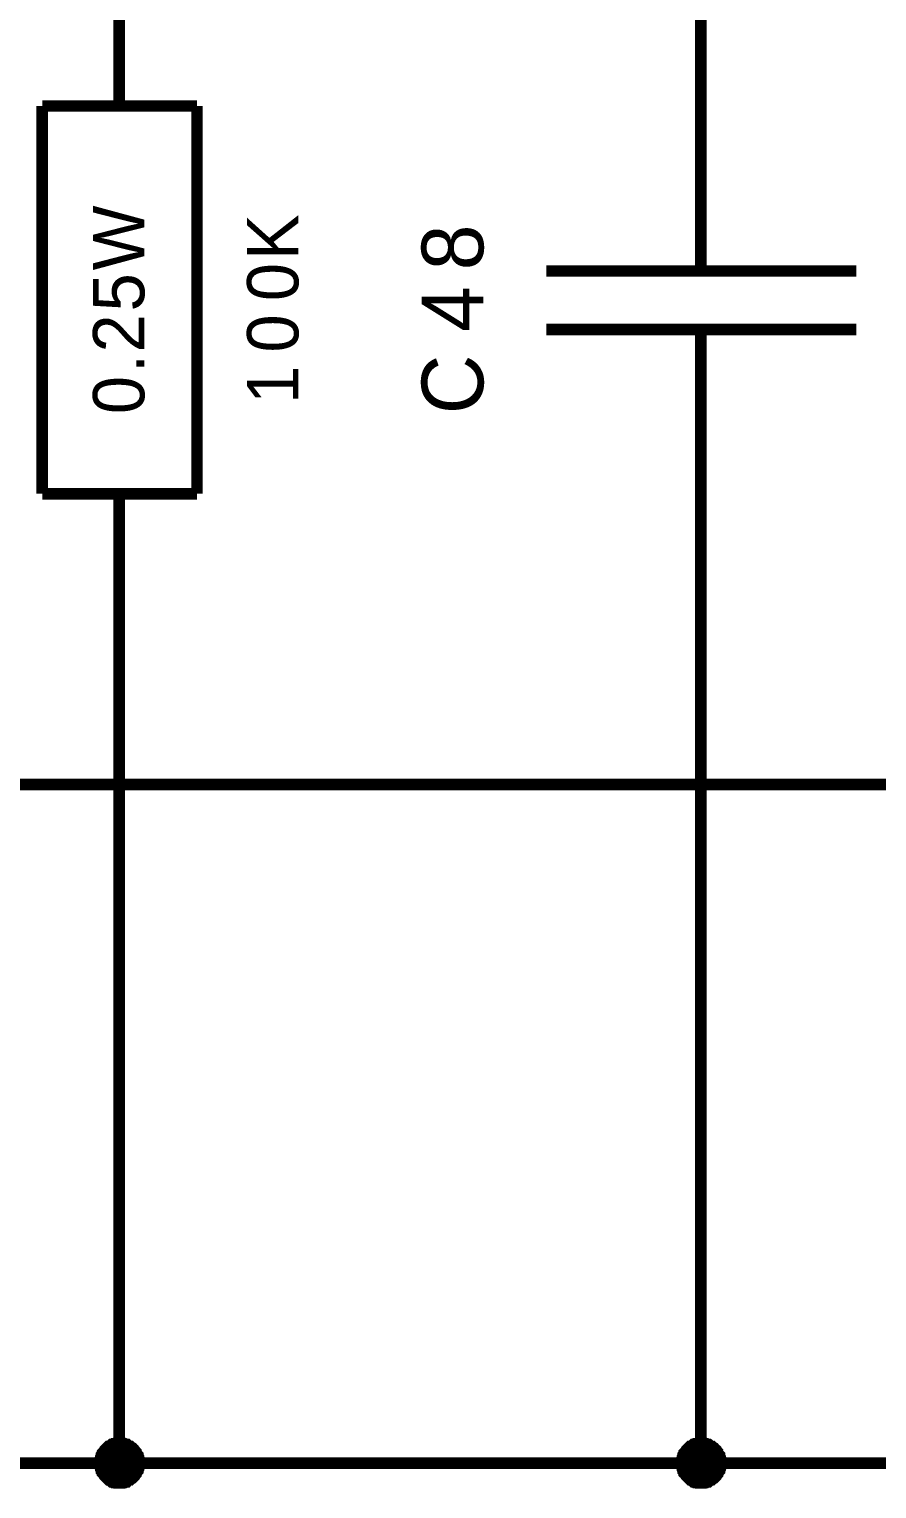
# Model space of a CAD drawing. Header units: millimetres. Extents: x 0 to 420, y 0 to 297.
# Drawn here: x 107.73 to 129.58, y 61.83 to 99.48 of the extents above; entities that cross this region are included whole.
import ezdxf

# ---------------------------------------------------------------- set-up
doc = ezdxf.new("R2010")
doc.units = ezdxf.units.MM
doc.layers.add('Sheet', color=255, linetype='Continuous')

msp = doc.modelspace()

# ---------------------------------------------------------------- linework, layer by layer
at = {"layer": 'Sheet'}
for points, const_width in [([(110.048, 105), (125.043, 105), (125.043, 96.24)], 0.3), ([(110.048, 97.499), (110.048, 99.999)], 0.3), ([(108.062, 97.499), (112.051, 97.499)], 0.3), ([(108.062, 87.497), (108.062, 97.499)], 0.3), ([(112.051, 87.497), (112.051, 97.499)], 0.3), ([(125.043, 93.243), (125.043, 96.24)], 0.3), ([(121.055, 93.243), (129.049, 93.243)], 0.3), ([(121.055, 91.736), (129.049, 91.736)], 0.3), ([(125.043, 91.736), (125.043, 88.739)], 0.3), ([(125.043, 88.739), (125.043, 62.493), (110.048, 62.493)], 0.3), ([(108.062, 87.497), (112.051, 87.497)], 0.3), ([(110.048, 87.497), (110.048, 84.997)], 0.3), ([(110.048, 84.997), (110.048, 62.493), (97.569, 62.493)], 0.3), ([(97.569, 79.996), (132.541, 79.996)], 0.3), ([(109.552, 62.493), (109.552, 62.526), (109.552, 62.543), (109.552, 62.576), (109.568, 62.593), (109.568, 62.626), (109.568, 62.642), (109.585, 62.675), (109.585, 62.692), (109.601, 62.708), (109.618, 62.742), (109.618, 62.758), (109.634, 62.775), (109.651, 62.791), (109.667, 62.824), (109.684, 62.841), (109.701, 62.857), (109.717, 62.874), (109.734, 62.891), (109.75, 62.907), (109.767, 62.924), (109.783, 62.924), (109.816, 62.94), (109.833, 62.957), (109.849, 62.973), (109.883, 62.973), (109.899, 62.99), (109.916, 62.99), (109.949, 62.99), (109.965, 63.007), (109.998, 63.007), (110.015, 63.007), (110.048, 63.007)], 0.3), ([(109.552, 62.493), (109.552, 62.526), (109.552, 62.543), (109.552, 62.576), (109.568, 62.593), (109.568, 62.626), (109.568, 62.642), (109.585, 62.675), (109.585, 62.692), (109.601, 62.708), (109.618, 62.742), (109.618, 62.758), (109.634, 62.775), (109.651, 62.791), (109.667, 62.824), (109.684, 62.841), (109.701, 62.857), (109.717, 62.874), (109.734, 62.891), (109.75, 62.907), (109.767, 62.924), (109.783, 62.924), (109.816, 62.94), (109.833, 62.957), (109.849, 62.973), (109.883, 62.973), (109.899, 62.99), (109.916, 62.99), (109.949, 62.99), (109.965, 63.007), (109.998, 63.007), (110.015, 63.007), (110.048, 63.007)], 0.3), ([(109.552, 62.493), (109.552, 62.526), (109.552, 62.543), (109.552, 62.576), (109.568, 62.593), (109.568, 62.626), (109.568, 62.642), (109.585, 62.675), (109.585, 62.692), (109.601, 62.708), (109.618, 62.742), (109.618, 62.758), (109.634, 62.775), (109.651, 62.791), (109.667, 62.824), (109.684, 62.841), (109.701, 62.857), (109.717, 62.874), (109.734, 62.891), (109.75, 62.907), (109.767, 62.924), (109.783, 62.924), (109.816, 62.94), (109.833, 62.957), (109.849, 62.973), (109.883, 62.973), (109.899, 62.99), (109.916, 62.99), (109.949, 62.99), (109.965, 63.007), (109.998, 63.007), (110.015, 63.007), (110.048, 63.007)], 0.3), ([(109.552, 62.493), (109.552, 62.526), (109.552, 62.543), (109.552, 62.576), (109.568, 62.593), (109.568, 62.626), (109.568, 62.642), (109.585, 62.675), (109.585, 62.692), (109.601, 62.708), (109.618, 62.742), (109.618, 62.758), (109.634, 62.775), (109.651, 62.791), (109.667, 62.824), (109.684, 62.841), (109.701, 62.857), (109.717, 62.874), (109.734, 62.891), (109.75, 62.907), (109.767, 62.924), (109.783, 62.924), (109.816, 62.94), (109.833, 62.957), (109.849, 62.973), (109.883, 62.973), (109.899, 62.99), (109.916, 62.99), (109.949, 62.99), (109.965, 63.007), (109.998, 63.007), (110.015, 63.007), (110.048, 63.007)], 0.3), ([(109.552, 62.493), (109.552, 62.526), (109.552, 62.543), (109.552, 62.576), (109.568, 62.593), (109.568, 62.626), (109.568, 62.642), (109.585, 62.675), (109.585, 62.692), (109.601, 62.708), (109.618, 62.742), (109.618, 62.758), (109.634, 62.775), (109.651, 62.791), (109.667, 62.824), (109.684, 62.841), (109.701, 62.857), (109.717, 62.874), (109.734, 62.891), (109.75, 62.907), (109.767, 62.924), (109.783, 62.924), (109.816, 62.94), (109.833, 62.957), (109.849, 62.973), (109.883, 62.973), (109.899, 62.99), (109.916, 62.99), (109.949, 62.99), (109.965, 63.007), (109.998, 63.007), (110.015, 63.007), (110.048, 63.007)], 0.0991), ([(109.552, 62.493), (109.552, 62.526), (109.552, 62.543), (109.552, 62.576), (109.568, 62.593), (109.568, 62.626), (109.568, 62.642), (109.585, 62.675), (109.585, 62.692), (109.601, 62.708), (109.618, 62.742), (109.618, 62.758), (109.634, 62.775), (109.651, 62.791), (109.667, 62.824), (109.684, 62.841), (109.701, 62.857), (109.717, 62.874), (109.734, 62.891), (109.75, 62.907), (109.767, 62.924), (109.783, 62.924), (109.816, 62.94), (109.833, 62.957), (109.849, 62.973), (109.883, 62.973), (109.899, 62.99), (109.916, 62.99), (109.949, 62.99), (109.965, 63.007), (109.998, 63.007), (110.015, 63.007), (110.048, 63.007)], 0.0991), ([(109.552, 62.493), (109.552, 62.526), (109.552, 62.543), (109.552, 62.576), (109.568, 62.593), (109.568, 62.626), (109.568, 62.642), (109.585, 62.675), (109.585, 62.692), (109.601, 62.708), (109.618, 62.742), (109.618, 62.758), (109.634, 62.775), (109.651, 62.791), (109.667, 62.824), (109.684, 62.841), (109.701, 62.857), (109.717, 62.874), (109.734, 62.891), (109.75, 62.907), (109.767, 62.924), (109.783, 62.924), (109.816, 62.94), (109.833, 62.957), (109.849, 62.973), (109.883, 62.973), (109.899, 62.99), (109.916, 62.99), (109.949, 62.99), (109.965, 63.007), (109.998, 63.007), (110.015, 63.007), (110.048, 63.007)], 0.0991), ([(109.552, 62.493), (109.552, 62.526), (109.552, 62.543), (109.552, 62.576), (109.568, 62.593), (109.568, 62.626), (109.568, 62.642), (109.585, 62.675), (109.585, 62.692), (109.601, 62.708), (109.618, 62.742), (109.618, 62.758), (109.634, 62.775), (109.651, 62.791), (109.667, 62.824), (109.684, 62.841), (109.701, 62.857), (109.717, 62.874), (109.734, 62.891), (109.75, 62.907), (109.767, 62.924), (109.783, 62.924), (109.816, 62.94), (109.833, 62.957), (109.849, 62.973), (109.883, 62.973), (109.899, 62.99), (109.916, 62.99), (109.949, 62.99), (109.965, 63.007), (109.998, 63.007), (110.015, 63.007), (110.048, 63.007)], 0.0991), ([(110.048, 63.007), (110.048, 63.007)], 0.3), ([(110.048, 63.007), (110.081, 63.007), (110.098, 63.007), (110.131, 63.007), (110.147, 62.99), (110.18, 62.99), (110.197, 62.99), (110.23, 62.973), (110.247, 62.973), (110.263, 62.957), (110.296, 62.94), (110.313, 62.924), (110.329, 62.924), (110.346, 62.907), (110.379, 62.891), (110.396, 62.874), (110.412, 62.857), (110.429, 62.841), (110.445, 62.824), (110.462, 62.791), (110.478, 62.775), (110.478, 62.758), (110.495, 62.742), (110.512, 62.708), (110.528, 62.692), (110.528, 62.675), (110.545, 62.642), (110.545, 62.626), (110.545, 62.593), (110.561, 62.576), (110.561, 62.543), (110.561, 62.526), (110.561, 62.493)], 0.3), ([(110.048, 63.007), (110.048, 63.007)], 0.3), ([(110.048, 63.007), (110.081, 63.007), (110.098, 63.007), (110.131, 63.007), (110.147, 62.99), (110.18, 62.99), (110.197, 62.99), (110.23, 62.973), (110.247, 62.973), (110.263, 62.957), (110.296, 62.94), (110.313, 62.924), (110.329, 62.924), (110.346, 62.907), (110.379, 62.891), (110.396, 62.874), (110.412, 62.857), (110.429, 62.841), (110.445, 62.824), (110.462, 62.791), (110.478, 62.775), (110.478, 62.758), (110.495, 62.742), (110.512, 62.708), (110.528, 62.692), (110.528, 62.675), (110.545, 62.642), (110.545, 62.626), (110.545, 62.593), (110.561, 62.576), (110.561, 62.543), (110.561, 62.526), (110.561, 62.493)], 0.3), ([(110.048, 63.007), (110.048, 63.007)], 0.3), ([(110.048, 63.007), (110.081, 63.007), (110.098, 63.007), (110.131, 63.007), (110.147, 62.99), (110.18, 62.99), (110.197, 62.99), (110.23, 62.973), (110.247, 62.973), (110.263, 62.957), (110.296, 62.94), (110.313, 62.924), (110.329, 62.924), (110.346, 62.907), (110.379, 62.891), (110.396, 62.874), (110.412, 62.857), (110.429, 62.841), (110.445, 62.824), (110.462, 62.791), (110.478, 62.775), (110.478, 62.758), (110.495, 62.742), (110.512, 62.708), (110.528, 62.692), (110.528, 62.675), (110.545, 62.642), (110.545, 62.626), (110.545, 62.593), (110.561, 62.576), (110.561, 62.543), (110.561, 62.526), (110.561, 62.493)], 0.3), ([(110.048, 63.007), (110.048, 63.007)], 0.3), ([(110.048, 63.007), (110.081, 63.007), (110.098, 63.007), (110.131, 63.007), (110.147, 62.99), (110.18, 62.99), (110.197, 62.99), (110.23, 62.973), (110.247, 62.973), (110.263, 62.957), (110.296, 62.94), (110.313, 62.924), (110.329, 62.924), (110.346, 62.907), (110.379, 62.891), (110.396, 62.874), (110.412, 62.857), (110.429, 62.841), (110.445, 62.824), (110.462, 62.791), (110.478, 62.775), (110.478, 62.758), (110.495, 62.742), (110.512, 62.708), (110.528, 62.692), (110.528, 62.675), (110.545, 62.642), (110.545, 62.626), (110.545, 62.593), (110.561, 62.576), (110.561, 62.543), (110.561, 62.526), (110.561, 62.493)], 0.3), ([(110.048, 63.007), (110.048, 63.007)], 0.0991), ([(110.048, 63.007), (110.081, 63.007), (110.098, 63.007), (110.131, 63.007), (110.147, 62.99), (110.18, 62.99), (110.197, 62.99), (110.23, 62.973), (110.247, 62.973), (110.263, 62.957), (110.296, 62.94), (110.313, 62.924), (110.329, 62.924), (110.346, 62.907), (110.379, 62.891), (110.396, 62.874), (110.412, 62.857), (110.429, 62.841), (110.445, 62.824), (110.462, 62.791), (110.478, 62.775), (110.478, 62.758), (110.495, 62.742), (110.512, 62.708), (110.528, 62.692), (110.528, 62.675), (110.545, 62.642), (110.545, 62.626), (110.545, 62.593), (110.561, 62.576), (110.561, 62.543), (110.561, 62.526), (110.561, 62.493)], 0.0991), ([(110.048, 63.007), (110.048, 63.007)], 0.0991), ([(110.048, 63.007), (110.081, 63.007), (110.098, 63.007), (110.131, 63.007), (110.147, 62.99), (110.18, 62.99), (110.197, 62.99), (110.23, 62.973), (110.247, 62.973), (110.263, 62.957), (110.296, 62.94), (110.313, 62.924), (110.329, 62.924), (110.346, 62.907), (110.379, 62.891), (110.396, 62.874), (110.412, 62.857), (110.429, 62.841), (110.445, 62.824), (110.462, 62.791), (110.478, 62.775), (110.478, 62.758), (110.495, 62.742), (110.512, 62.708), (110.528, 62.692), (110.528, 62.675), (110.545, 62.642), (110.545, 62.626), (110.545, 62.593), (110.561, 62.576), (110.561, 62.543), (110.561, 62.526), (110.561, 62.493)], 0.0991), ([(110.048, 63.007), (110.048, 63.007)], 0.0991), ([(110.048, 63.007), (110.081, 63.007), (110.098, 63.007), (110.131, 63.007), (110.147, 62.99), (110.18, 62.99), (110.197, 62.99), (110.23, 62.973), (110.247, 62.973), (110.263, 62.957), (110.296, 62.94), (110.313, 62.924), (110.329, 62.924), (110.346, 62.907), (110.379, 62.891), (110.396, 62.874), (110.412, 62.857), (110.429, 62.841), (110.445, 62.824), (110.462, 62.791), (110.478, 62.775), (110.478, 62.758), (110.495, 62.742), (110.512, 62.708), (110.528, 62.692), (110.528, 62.675), (110.545, 62.642), (110.545, 62.626), (110.545, 62.593), (110.561, 62.576), (110.561, 62.543), (110.561, 62.526), (110.561, 62.493)], 0.0991), ([(110.048, 63.007), (110.048, 63.007)], 0.0991), ([(110.048, 63.007), (110.081, 63.007), (110.098, 63.007), (110.131, 63.007), (110.147, 62.99), (110.18, 62.99), (110.197, 62.99), (110.23, 62.973), (110.247, 62.973), (110.263, 62.957), (110.296, 62.94), (110.313, 62.924), (110.329, 62.924), (110.346, 62.907), (110.379, 62.891), (110.396, 62.874), (110.412, 62.857), (110.429, 62.841), (110.445, 62.824), (110.462, 62.791), (110.478, 62.775), (110.478, 62.758), (110.495, 62.742), (110.512, 62.708), (110.528, 62.692), (110.528, 62.675), (110.545, 62.642), (110.545, 62.626), (110.545, 62.593), (110.561, 62.576), (110.561, 62.543), (110.561, 62.526), (110.561, 62.493)], 0.0991), ([(124.547, 62.493), (124.547, 62.526), (124.547, 62.543), (124.547, 62.576), (124.563, 62.593), (124.563, 62.626), (124.563, 62.642), (124.58, 62.675), (124.58, 62.692), (124.596, 62.708), (124.613, 62.742), (124.613, 62.758), (124.63, 62.775), (124.646, 62.791), (124.663, 62.824), (124.679, 62.841), (124.696, 62.857), (124.712, 62.874), (124.729, 62.891), (124.745, 62.907), (124.762, 62.924), (124.779, 62.924), (124.812, 62.94), (124.828, 62.957), (124.845, 62.973), (124.878, 62.973), (124.894, 62.99), (124.911, 62.99), (124.944, 62.99), (124.961, 63.007), (124.994, 63.007), (125.01, 63.007), (125.043, 63.007)], 0.3), ([(124.547, 62.493), (124.547, 62.526), (124.547, 62.543), (124.547, 62.576), (124.563, 62.593), (124.563, 62.626), (124.563, 62.642), (124.58, 62.675), (124.58, 62.692), (124.596, 62.708), (124.613, 62.742), (124.613, 62.758), (124.63, 62.775), (124.646, 62.791), (124.663, 62.824), (124.679, 62.841), (124.696, 62.857), (124.712, 62.874), (124.729, 62.891), (124.745, 62.907), (124.762, 62.924), (124.779, 62.924), (124.812, 62.94), (124.828, 62.957), (124.845, 62.973), (124.878, 62.973), (124.894, 62.99), (124.911, 62.99), (124.944, 62.99), (124.961, 63.007), (124.994, 63.007), (125.01, 63.007), (125.043, 63.007)], 0.3), ([(124.547, 62.493), (124.547, 62.526), (124.547, 62.543), (124.547, 62.576), (124.563, 62.593), (124.563, 62.626), (124.563, 62.642), (124.58, 62.675), (124.58, 62.692), (124.596, 62.708), (124.613, 62.742), (124.613, 62.758), (124.63, 62.775), (124.646, 62.791), (124.663, 62.824), (124.679, 62.841), (124.696, 62.857), (124.712, 62.874), (124.729, 62.891), (124.745, 62.907), (124.762, 62.924), (124.779, 62.924), (124.812, 62.94), (124.828, 62.957), (124.845, 62.973), (124.878, 62.973), (124.894, 62.99), (124.911, 62.99), (124.944, 62.99), (124.961, 63.007), (124.994, 63.007), (125.01, 63.007), (125.043, 63.007)], 0.3), ([(124.547, 62.493), (124.547, 62.526), (124.547, 62.543), (124.547, 62.576), (124.563, 62.593), (124.563, 62.626), (124.563, 62.642), (124.58, 62.675), (124.58, 62.692), (124.596, 62.708), (124.613, 62.742), (124.613, 62.758), (124.63, 62.775), (124.646, 62.791), (124.663, 62.824), (124.679, 62.841), (124.696, 62.857), (124.712, 62.874), (124.729, 62.891), (124.745, 62.907), (124.762, 62.924), (124.779, 62.924), (124.812, 62.94), (124.828, 62.957), (124.845, 62.973), (124.878, 62.973), (124.894, 62.99), (124.911, 62.99), (124.944, 62.99), (124.961, 63.007), (124.994, 63.007), (125.01, 63.007), (125.043, 63.007)], 0.3), ([(124.547, 62.493), (124.547, 62.526), (124.547, 62.543), (124.547, 62.576), (124.563, 62.593), (124.563, 62.626), (124.563, 62.642), (124.58, 62.675), (124.58, 62.692), (124.596, 62.708), (124.613, 62.742), (124.613, 62.758), (124.63, 62.775), (124.646, 62.791), (124.663, 62.824), (124.679, 62.841), (124.696, 62.857), (124.712, 62.874), (124.729, 62.891), (124.745, 62.907), (124.762, 62.924), (124.779, 62.924), (124.812, 62.94), (124.828, 62.957), (124.845, 62.973), (124.878, 62.973), (124.894, 62.99), (124.911, 62.99), (124.944, 62.99), (124.961, 63.007), (124.994, 63.007), (125.01, 63.007), (125.043, 63.007)], 0.0991), ([(124.547, 62.493), (124.547, 62.526), (124.547, 62.543), (124.547, 62.576), (124.563, 62.593), (124.563, 62.626), (124.563, 62.642), (124.58, 62.675), (124.58, 62.692), (124.596, 62.708), (124.613, 62.742), (124.613, 62.758), (124.63, 62.775), (124.646, 62.791), (124.663, 62.824), (124.679, 62.841), (124.696, 62.857), (124.712, 62.874), (124.729, 62.891), (124.745, 62.907), (124.762, 62.924), (124.779, 62.924), (124.812, 62.94), (124.828, 62.957), (124.845, 62.973), (124.878, 62.973), (124.894, 62.99), (124.911, 62.99), (124.944, 62.99), (124.961, 63.007), (124.994, 63.007), (125.01, 63.007), (125.043, 63.007)], 0.0991), ([(124.547, 62.493), (124.547, 62.526), (124.547, 62.543), (124.547, 62.576), (124.563, 62.593), (124.563, 62.626), (124.563, 62.642), (124.58, 62.675), (124.58, 62.692), (124.596, 62.708), (124.613, 62.742), (124.613, 62.758), (124.63, 62.775), (124.646, 62.791), (124.663, 62.824), (124.679, 62.841), (124.696, 62.857), (124.712, 62.874), (124.729, 62.891), (124.745, 62.907), (124.762, 62.924), (124.779, 62.924), (124.812, 62.94), (124.828, 62.957), (124.845, 62.973), (124.878, 62.973), (124.894, 62.99), (124.911, 62.99), (124.944, 62.99), (124.961, 63.007), (124.994, 63.007), (125.01, 63.007), (125.043, 63.007)], 0.0991), ([(124.547, 62.493), (124.547, 62.526), (124.547, 62.543), (124.547, 62.576), (124.563, 62.593), (124.563, 62.626), (124.563, 62.642), (124.58, 62.675), (124.58, 62.692), (124.596, 62.708), (124.613, 62.742), (124.613, 62.758), (124.63, 62.775), (124.646, 62.791), (124.663, 62.824), (124.679, 62.841), (124.696, 62.857), (124.712, 62.874), (124.729, 62.891), (124.745, 62.907), (124.762, 62.924), (124.779, 62.924), (124.812, 62.94), (124.828, 62.957), (124.845, 62.973), (124.878, 62.973), (124.894, 62.99), (124.911, 62.99), (124.944, 62.99), (124.961, 63.007), (124.994, 63.007), (125.01, 63.007), (125.043, 63.007)], 0.0991), ([(125.043, 63.007), (125.043, 63.007)], 0.3), ([(125.043, 63.007), (125.076, 63.007), (125.093, 63.007), (125.126, 63.007), (125.143, 62.99), (125.176, 62.99), (125.192, 62.99), (125.225, 62.973), (125.242, 62.973), (125.259, 62.957), (125.292, 62.94), (125.308, 62.924), (125.325, 62.924), (125.341, 62.907), (125.374, 62.891), (125.391, 62.874), (125.407, 62.857), (125.424, 62.841), (125.441, 62.824), (125.457, 62.791), (125.474, 62.775), (125.474, 62.758), (125.49, 62.742), (125.507, 62.708), (125.523, 62.692), (125.523, 62.675), (125.54, 62.642), (125.54, 62.626), (125.54, 62.593), (125.556, 62.576), (125.556, 62.543), (125.556, 62.526), (125.556, 62.493)], 0.3), ([(125.043, 63.007), (125.043, 63.007)], 0.3), ([(125.043, 63.007), (125.076, 63.007), (125.093, 63.007), (125.126, 63.007), (125.143, 62.99), (125.176, 62.99), (125.192, 62.99), (125.225, 62.973), (125.242, 62.973), (125.259, 62.957), (125.292, 62.94), (125.308, 62.924), (125.325, 62.924), (125.341, 62.907), (125.374, 62.891), (125.391, 62.874), (125.407, 62.857), (125.424, 62.841), (125.441, 62.824), (125.457, 62.791), (125.474, 62.775), (125.474, 62.758), (125.49, 62.742), (125.507, 62.708), (125.523, 62.692), (125.523, 62.675), (125.54, 62.642), (125.54, 62.626), (125.54, 62.593), (125.556, 62.576), (125.556, 62.543), (125.556, 62.526), (125.556, 62.493)], 0.3), ([(125.043, 63.007), (125.043, 63.007)], 0.3), ([(125.043, 63.007), (125.076, 63.007), (125.093, 63.007), (125.126, 63.007), (125.143, 62.99), (125.176, 62.99), (125.192, 62.99), (125.225, 62.973), (125.242, 62.973), (125.259, 62.957), (125.292, 62.94), (125.308, 62.924), (125.325, 62.924), (125.341, 62.907), (125.374, 62.891), (125.391, 62.874), (125.407, 62.857), (125.424, 62.841), (125.441, 62.824), (125.457, 62.791), (125.474, 62.775), (125.474, 62.758), (125.49, 62.742), (125.507, 62.708), (125.523, 62.692), (125.523, 62.675), (125.54, 62.642), (125.54, 62.626), (125.54, 62.593), (125.556, 62.576), (125.556, 62.543), (125.556, 62.526), (125.556, 62.493)], 0.3), ([(125.043, 63.007), (125.043, 63.007)], 0.3), ([(125.043, 63.007), (125.076, 63.007), (125.093, 63.007), (125.126, 63.007), (125.143, 62.99), (125.176, 62.99), (125.192, 62.99), (125.225, 62.973), (125.242, 62.973), (125.259, 62.957), (125.292, 62.94), (125.308, 62.924), (125.325, 62.924), (125.341, 62.907), (125.374, 62.891), (125.391, 62.874), (125.407, 62.857), (125.424, 62.841), (125.441, 62.824), (125.457, 62.791), (125.474, 62.775), (125.474, 62.758), (125.49, 62.742), (125.507, 62.708), (125.523, 62.692), (125.523, 62.675), (125.54, 62.642), (125.54, 62.626), (125.54, 62.593), (125.556, 62.576), (125.556, 62.543), (125.556, 62.526), (125.556, 62.493)], 0.3), ([(125.043, 63.007), (125.043, 63.007)], 0.0991), ([(125.043, 63.007), (125.076, 63.007), (125.093, 63.007), (125.126, 63.007), (125.143, 62.99), (125.176, 62.99), (125.192, 62.99), (125.225, 62.973), (125.242, 62.973), (125.259, 62.957), (125.292, 62.94), (125.308, 62.924), (125.325, 62.924), (125.341, 62.907), (125.374, 62.891), (125.391, 62.874), (125.407, 62.857), (125.424, 62.841), (125.441, 62.824), (125.457, 62.791), (125.474, 62.775), (125.474, 62.758), (125.49, 62.742), (125.507, 62.708), (125.523, 62.692), (125.523, 62.675), (125.54, 62.642), (125.54, 62.626), (125.54, 62.593), (125.556, 62.576), (125.556, 62.543), (125.556, 62.526), (125.556, 62.493)], 0.0991), ([(125.043, 63.007), (125.043, 63.007)], 0.0991), ([(125.043, 63.007), (125.076, 63.007), (125.093, 63.007), (125.126, 63.007), (125.143, 62.99), (125.176, 62.99), (125.192, 62.99), (125.225, 62.973), (125.242, 62.973), (125.259, 62.957), (125.292, 62.94), (125.308, 62.924), (125.325, 62.924), (125.341, 62.907), (125.374, 62.891), (125.391, 62.874), (125.407, 62.857), (125.424, 62.841), (125.441, 62.824), (125.457, 62.791), (125.474, 62.775), (125.474, 62.758), (125.49, 62.742), (125.507, 62.708), (125.523, 62.692), (125.523, 62.675), (125.54, 62.642), (125.54, 62.626), (125.54, 62.593), (125.556, 62.576), (125.556, 62.543), (125.556, 62.526), (125.556, 62.493)], 0.0991), ([(125.043, 63.007), (125.043, 63.007)], 0.0991), ([(125.043, 63.007), (125.076, 63.007), (125.093, 63.007), (125.126, 63.007), (125.143, 62.99), (125.176, 62.99), (125.192, 62.99), (125.225, 62.973), (125.242, 62.973), (125.259, 62.957), (125.292, 62.94), (125.308, 62.924), (125.325, 62.924), (125.341, 62.907), (125.374, 62.891), (125.391, 62.874), (125.407, 62.857), (125.424, 62.841), (125.441, 62.824), (125.457, 62.791), (125.474, 62.775), (125.474, 62.758), (125.49, 62.742), (125.507, 62.708), (125.523, 62.692), (125.523, 62.675), (125.54, 62.642), (125.54, 62.626), (125.54, 62.593), (125.556, 62.576), (125.556, 62.543), (125.556, 62.526), (125.556, 62.493)], 0.0991), ([(125.043, 63.007), (125.043, 63.007)], 0.0991), ([(125.043, 63.007), (125.076, 63.007), (125.093, 63.007), (125.126, 63.007), (125.143, 62.99), (125.176, 62.99), (125.192, 62.99), (125.225, 62.973), (125.242, 62.973), (125.259, 62.957), (125.292, 62.94), (125.308, 62.924), (125.325, 62.924), (125.341, 62.907), (125.374, 62.891), (125.391, 62.874), (125.407, 62.857), (125.424, 62.841), (125.441, 62.824), (125.457, 62.791), (125.474, 62.775), (125.474, 62.758), (125.49, 62.742), (125.507, 62.708), (125.523, 62.692), (125.523, 62.675), (125.54, 62.642), (125.54, 62.626), (125.54, 62.593), (125.556, 62.576), (125.556, 62.543), (125.556, 62.526), (125.556, 62.493)], 0.0991), ([(110.048, 61.98), (110.015, 61.98), (109.998, 61.98), (109.965, 61.98), (109.949, 61.996), (109.916, 61.996), (109.899, 61.996), (109.883, 62.013), (109.849, 62.013), (109.833, 62.03), (109.816, 62.046), (109.783, 62.063), (109.767, 62.063), (109.75, 62.079), (109.734, 62.096), (109.717, 62.112), (109.701, 62.129), (109.684, 62.145), (109.667, 62.162), (109.651, 62.195), (109.634, 62.212), (109.618, 62.228), (109.618, 62.245), (109.601, 62.278), (109.585, 62.294), (109.585, 62.311), (109.568, 62.344), (109.568, 62.361), (109.568, 62.394), (109.552, 62.41), (109.552, 62.444), (109.552, 62.46), (109.552, 62.493)], 0.3), ([(109.552, 62.493), (109.552, 62.493)], 0.3), ([(110.048, 61.98), (110.015, 61.98), (109.998, 61.98), (109.965, 61.98), (109.949, 61.996), (109.916, 61.996), (109.899, 61.996), (109.883, 62.013), (109.849, 62.013), (109.833, 62.03), (109.816, 62.046), (109.783, 62.063), (109.767, 62.063), (109.75, 62.079), (109.734, 62.096), (109.717, 62.112), (109.701, 62.129), (109.684, 62.145), (109.667, 62.162), (109.651, 62.195), (109.634, 62.212), (109.618, 62.228), (109.618, 62.245), (109.601, 62.278), (109.585, 62.294), (109.585, 62.311), (109.568, 62.344), (109.568, 62.361), (109.568, 62.394), (109.552, 62.41), (109.552, 62.444), (109.552, 62.46), (109.552, 62.493)], 0.3), ([(109.552, 62.493), (109.552, 62.493)], 0.3), ([(110.048, 61.98), (110.015, 61.98), (109.998, 61.98), (109.965, 61.98), (109.949, 61.996), (109.916, 61.996), (109.899, 61.996), (109.883, 62.013), (109.849, 62.013), (109.833, 62.03), (109.816, 62.046), (109.783, 62.063), (109.767, 62.063), (109.75, 62.079), (109.734, 62.096), (109.717, 62.112), (109.701, 62.129), (109.684, 62.145), (109.667, 62.162), (109.651, 62.195), (109.634, 62.212), (109.618, 62.228), (109.618, 62.245), (109.601, 62.278), (109.585, 62.294), (109.585, 62.311), (109.568, 62.344), (109.568, 62.361), (109.568, 62.394), (109.552, 62.41), (109.552, 62.444), (109.552, 62.46), (109.552, 62.493)], 0.3), ([(109.552, 62.493), (109.552, 62.493)], 0.3), ([(110.048, 61.98), (110.015, 61.98), (109.998, 61.98), (109.965, 61.98), (109.949, 61.996), (109.916, 61.996), (109.899, 61.996), (109.883, 62.013), (109.849, 62.013), (109.833, 62.03), (109.816, 62.046), (109.783, 62.063), (109.767, 62.063), (109.75, 62.079), (109.734, 62.096), (109.717, 62.112), (109.701, 62.129), (109.684, 62.145), (109.667, 62.162), (109.651, 62.195), (109.634, 62.212), (109.618, 62.228), (109.618, 62.245), (109.601, 62.278), (109.585, 62.294), (109.585, 62.311), (109.568, 62.344), (109.568, 62.361), (109.568, 62.394), (109.552, 62.41), (109.552, 62.444), (109.552, 62.46), (109.552, 62.493)], 0.3), ([(109.552, 62.493), (109.552, 62.493)], 0.3), ([(110.048, 61.98), (110.015, 61.98), (109.998, 61.98), (109.965, 61.98), (109.949, 61.996), (109.916, 61.996), (109.899, 61.996), (109.883, 62.013), (109.849, 62.013), (109.833, 62.03), (109.816, 62.046), (109.783, 62.063), (109.767, 62.063), (109.75, 62.079), (109.734, 62.096), (109.717, 62.112), (109.701, 62.129), (109.684, 62.145), (109.667, 62.162), (109.651, 62.195), (109.634, 62.212), (109.618, 62.228), (109.618, 62.245), (109.601, 62.278), (109.585, 62.294), (109.585, 62.311), (109.568, 62.344), (109.568, 62.361), (109.568, 62.394), (109.552, 62.41), (109.552, 62.444), (109.552, 62.46), (109.552, 62.493)], 0.0991), ([(109.552, 62.493), (109.552, 62.493)], 0.0991), ([(110.048, 61.98), (110.015, 61.98), (109.998, 61.98), (109.965, 61.98), (109.949, 61.996), (109.916, 61.996), (109.899, 61.996), (109.883, 62.013), (109.849, 62.013), (109.833, 62.03), (109.816, 62.046), (109.783, 62.063), (109.767, 62.063), (109.75, 62.079), (109.734, 62.096), (109.717, 62.112), (109.701, 62.129), (109.684, 62.145), (109.667, 62.162), (109.651, 62.195), (109.634, 62.212), (109.618, 62.228), (109.618, 62.245), (109.601, 62.278), (109.585, 62.294), (109.585, 62.311), (109.568, 62.344), (109.568, 62.361), (109.568, 62.394), (109.552, 62.41), (109.552, 62.444), (109.552, 62.46), (109.552, 62.493)], 0.0991), ([(109.552, 62.493), (109.552, 62.493)], 0.0991), ([(110.048, 61.98), (110.015, 61.98), (109.998, 61.98), (109.965, 61.98), (109.949, 61.996), (109.916, 61.996), (109.899, 61.996), (109.883, 62.013), (109.849, 62.013), (109.833, 62.03), (109.816, 62.046), (109.783, 62.063), (109.767, 62.063), (109.75, 62.079), (109.734, 62.096), (109.717, 62.112), (109.701, 62.129), (109.684, 62.145), (109.667, 62.162), (109.651, 62.195), (109.634, 62.212), (109.618, 62.228), (109.618, 62.245), (109.601, 62.278), (109.585, 62.294), (109.585, 62.311), (109.568, 62.344), (109.568, 62.361), (109.568, 62.394), (109.552, 62.41), (109.552, 62.444), (109.552, 62.46), (109.552, 62.493)], 0.0991), ([(109.552, 62.493), (109.552, 62.493)], 0.0991), ([(110.048, 61.98), (110.015, 61.98), (109.998, 61.98), (109.965, 61.98), (109.949, 61.996), (109.916, 61.996), (109.899, 61.996), (109.883, 62.013), (109.849, 62.013), (109.833, 62.03), (109.816, 62.046), (109.783, 62.063), (109.767, 62.063), (109.75, 62.079), (109.734, 62.096), (109.717, 62.112), (109.701, 62.129), (109.684, 62.145), (109.667, 62.162), (109.651, 62.195), (109.634, 62.212), (109.618, 62.228), (109.618, 62.245), (109.601, 62.278), (109.585, 62.294), (109.585, 62.311), (109.568, 62.344), (109.568, 62.361), (109.568, 62.394), (109.552, 62.41), (109.552, 62.444), (109.552, 62.46), (109.552, 62.493)], 0.0991), ([(109.552, 62.493), (109.552, 62.493)], 0.0991), ([(110.561, 62.493), (110.561, 62.46), (110.561, 62.444), (110.561, 62.41), (110.545, 62.394), (110.545, 62.361), (110.545, 62.344), (110.528, 62.311), (110.528, 62.294), (110.512, 62.278), (110.495, 62.245), (110.478, 62.228), (110.478, 62.212), (110.462, 62.195), (110.445, 62.162), (110.429, 62.145), (110.412, 62.129), (110.396, 62.112), (110.379, 62.096), (110.346, 62.079), (110.329, 62.063), (110.313, 62.063), (110.296, 62.046), (110.263, 62.03), (110.247, 62.013), (110.23, 62.013), (110.197, 61.996), (110.18, 61.996), (110.147, 61.996), (110.131, 61.98), (110.098, 61.98), (110.081, 61.98), (110.048, 61.98)], 0.3), ([(110.561, 62.493), (110.561, 62.46), (110.561, 62.444), (110.561, 62.41), (110.545, 62.394), (110.545, 62.361), (110.545, 62.344), (110.528, 62.311), (110.528, 62.294), (110.512, 62.278), (110.495, 62.245), (110.478, 62.228), (110.478, 62.212), (110.462, 62.195), (110.445, 62.162), (110.429, 62.145), (110.412, 62.129), (110.396, 62.112), (110.379, 62.096), (110.346, 62.079), (110.329, 62.063), (110.313, 62.063), (110.296, 62.046), (110.263, 62.03), (110.247, 62.013), (110.23, 62.013), (110.197, 61.996), (110.18, 61.996), (110.147, 61.996), (110.131, 61.98), (110.098, 61.98), (110.081, 61.98), (110.048, 61.98)], 0.3), ([(110.561, 62.493), (110.561, 62.46), (110.561, 62.444), (110.561, 62.41), (110.545, 62.394), (110.545, 62.361), (110.545, 62.344), (110.528, 62.311), (110.528, 62.294), (110.512, 62.278), (110.495, 62.245), (110.478, 62.228), (110.478, 62.212), (110.462, 62.195), (110.445, 62.162), (110.429, 62.145), (110.412, 62.129), (110.396, 62.112), (110.379, 62.096), (110.346, 62.079), (110.329, 62.063), (110.313, 62.063), (110.296, 62.046), (110.263, 62.03), (110.247, 62.013), (110.23, 62.013), (110.197, 61.996), (110.18, 61.996), (110.147, 61.996), (110.131, 61.98), (110.098, 61.98), (110.081, 61.98), (110.048, 61.98)], 0.3), ([(110.561, 62.493), (110.561, 62.46), (110.561, 62.444), (110.561, 62.41), (110.545, 62.394), (110.545, 62.361), (110.545, 62.344), (110.528, 62.311), (110.528, 62.294), (110.512, 62.278), (110.495, 62.245), (110.478, 62.228), (110.478, 62.212), (110.462, 62.195), (110.445, 62.162), (110.429, 62.145), (110.412, 62.129), (110.396, 62.112), (110.379, 62.096), (110.346, 62.079), (110.329, 62.063), (110.313, 62.063), (110.296, 62.046), (110.263, 62.03), (110.247, 62.013), (110.23, 62.013), (110.197, 61.996), (110.18, 61.996), (110.147, 61.996), (110.131, 61.98), (110.098, 61.98), (110.081, 61.98), (110.048, 61.98)], 0.3), ([(110.561, 62.493), (110.561, 62.46), (110.561, 62.444), (110.561, 62.41), (110.545, 62.394), (110.545, 62.361), (110.545, 62.344), (110.528, 62.311), (110.528, 62.294), (110.512, 62.278), (110.495, 62.245), (110.478, 62.228), (110.478, 62.212), (110.462, 62.195), (110.445, 62.162), (110.429, 62.145), (110.412, 62.129), (110.396, 62.112), (110.379, 62.096), (110.346, 62.079), (110.329, 62.063), (110.313, 62.063), (110.296, 62.046), (110.263, 62.03), (110.247, 62.013), (110.23, 62.013), (110.197, 61.996), (110.18, 61.996), (110.147, 61.996), (110.131, 61.98), (110.098, 61.98), (110.081, 61.98), (110.048, 61.98)], 0.0991), ([(110.561, 62.493), (110.561, 62.46), (110.561, 62.444), (110.561, 62.41), (110.545, 62.394), (110.545, 62.361), (110.545, 62.344), (110.528, 62.311), (110.528, 62.294), (110.512, 62.278), (110.495, 62.245), (110.478, 62.228), (110.478, 62.212), (110.462, 62.195), (110.445, 62.162), (110.429, 62.145), (110.412, 62.129), (110.396, 62.112), (110.379, 62.096), (110.346, 62.079), (110.329, 62.063), (110.313, 62.063), (110.296, 62.046), (110.263, 62.03), (110.247, 62.013), (110.23, 62.013), (110.197, 61.996), (110.18, 61.996), (110.147, 61.996), (110.131, 61.98), (110.098, 61.98), (110.081, 61.98), (110.048, 61.98)], 0.0991), ([(110.561, 62.493), (110.561, 62.46), (110.561, 62.444), (110.561, 62.41), (110.545, 62.394), (110.545, 62.361), (110.545, 62.344), (110.528, 62.311), (110.528, 62.294), (110.512, 62.278), (110.495, 62.245), (110.478, 62.228), (110.478, 62.212), (110.462, 62.195), (110.445, 62.162), (110.429, 62.145), (110.412, 62.129), (110.396, 62.112), (110.379, 62.096), (110.346, 62.079), (110.329, 62.063), (110.313, 62.063), (110.296, 62.046), (110.263, 62.03), (110.247, 62.013), (110.23, 62.013), (110.197, 61.996), (110.18, 61.996), (110.147, 61.996), (110.131, 61.98), (110.098, 61.98), (110.081, 61.98), (110.048, 61.98)], 0.0991), ([(110.561, 62.493), (110.561, 62.46), (110.561, 62.444), (110.561, 62.41), (110.545, 62.394), (110.545, 62.361), (110.545, 62.344), (110.528, 62.311), (110.528, 62.294), (110.512, 62.278), (110.495, 62.245), (110.478, 62.228), (110.478, 62.212), (110.462, 62.195), (110.445, 62.162), (110.429, 62.145), (110.412, 62.129), (110.396, 62.112), (110.379, 62.096), (110.346, 62.079), (110.329, 62.063), (110.313, 62.063), (110.296, 62.046), (110.263, 62.03), (110.247, 62.013), (110.23, 62.013), (110.197, 61.996), (110.18, 61.996), (110.147, 61.996), (110.131, 61.98), (110.098, 61.98), (110.081, 61.98), (110.048, 61.98)], 0.0991), ([(110.561, 62.493), (110.561, 62.493), (110.561, 62.493), (110.561, 62.493), (110.561, 62.493), (110.561, 62.493), (110.561, 62.493), (110.561, 62.493), (110.561, 62.493), (110.561, 62.493), (110.561, 62.493), (110.561, 62.493), (110.561, 62.493), (110.561, 62.493), (110.561, 62.493), (110.561, 62.493), (110.561, 62.493), (110.561, 62.493), (110.561, 62.493), (110.561, 62.493), (110.561, 62.493), (110.561, 62.493), (110.561, 62.493), (110.561, 62.493), (110.561, 62.493), (110.561, 62.493), (110.561, 62.493), (110.561, 62.493), (110.561, 62.493), (110.561, 62.493), (110.561, 62.493), (110.561, 62.493), (110.561, 62.493)], 0.3), ([(110.561, 62.493), (110.561, 62.493)], 0.3), ([(110.561, 62.493), (110.561, 62.493), (110.561, 62.493), (110.561, 62.493), (110.561, 62.493), (110.561, 62.493), (110.561, 62.493), (110.561, 62.493), (110.561, 62.493), (110.561, 62.493), (110.561, 62.493), (110.561, 62.493), (110.561, 62.493), (110.561, 62.493), (110.561, 62.493), (110.561, 62.493), (110.561, 62.493), (110.561, 62.493), (110.561, 62.493), (110.561, 62.493), (110.561, 62.493), (110.561, 62.493), (110.561, 62.493), (110.561, 62.493), (110.561, 62.493), (110.561, 62.493), (110.561, 62.493), (110.561, 62.493), (110.561, 62.493), (110.561, 62.493), (110.561, 62.493), (110.561, 62.493), (110.561, 62.493)], 0.3), ([(110.561, 62.493), (110.561, 62.493)], 0.3), ([(110.561, 62.493), (110.561, 62.493), (110.561, 62.493), (110.561, 62.493), (110.561, 62.493), (110.561, 62.493), (110.561, 62.493), (110.561, 62.493), (110.561, 62.493), (110.561, 62.493), (110.561, 62.493), (110.561, 62.493), (110.561, 62.493), (110.561, 62.493), (110.561, 62.493), (110.561, 62.493), (110.561, 62.493), (110.561, 62.493), (110.561, 62.493), (110.561, 62.493), (110.561, 62.493), (110.561, 62.493), (110.561, 62.493), (110.561, 62.493), (110.561, 62.493), (110.561, 62.493), (110.561, 62.493), (110.561, 62.493), (110.561, 62.493), (110.561, 62.493), (110.561, 62.493), (110.561, 62.493), (110.561, 62.493)], 0.3), ([(110.561, 62.493), (110.561, 62.493)], 0.3), ([(110.561, 62.493), (110.561, 62.493), (110.561, 62.493), (110.561, 62.493), (110.561, 62.493), (110.561, 62.493), (110.561, 62.493), (110.561, 62.493), (110.561, 62.493), (110.561, 62.493), (110.561, 62.493), (110.561, 62.493), (110.561, 62.493), (110.561, 62.493), (110.561, 62.493), (110.561, 62.493), (110.561, 62.493), (110.561, 62.493), (110.561, 62.493), (110.561, 62.493), (110.561, 62.493), (110.561, 62.493), (110.561, 62.493), (110.561, 62.493), (110.561, 62.493), (110.561, 62.493), (110.561, 62.493), (110.561, 62.493), (110.561, 62.493), (110.561, 62.493), (110.561, 62.493), (110.561, 62.493), (110.561, 62.493)], 0.3), ([(110.561, 62.493), (110.561, 62.493)], 0.3), ([(110.561, 62.493), (110.561, 62.493), (110.561, 62.493), (110.561, 62.493), (110.561, 62.493), (110.561, 62.493), (110.561, 62.493), (110.561, 62.493), (110.561, 62.493), (110.561, 62.493), (110.561, 62.493), (110.561, 62.493), (110.561, 62.493), (110.561, 62.493), (110.561, 62.493), (110.561, 62.493), (110.561, 62.493), (110.561, 62.493), (110.561, 62.493), (110.561, 62.493), (110.561, 62.493), (110.561, 62.493), (110.561, 62.493), (110.561, 62.493), (110.561, 62.493), (110.561, 62.493), (110.561, 62.493), (110.561, 62.493), (110.561, 62.493), (110.561, 62.493), (110.561, 62.493), (110.561, 62.493), (110.561, 62.493)], 0.0991), ([(110.561, 62.493), (110.561, 62.493)], 0.0991), ([(110.561, 62.493), (110.561, 62.493), (110.561, 62.493), (110.561, 62.493), (110.561, 62.493), (110.561, 62.493), (110.561, 62.493), (110.561, 62.493), (110.561, 62.493), (110.561, 62.493), (110.561, 62.493), (110.561, 62.493), (110.561, 62.493), (110.561, 62.493), (110.561, 62.493), (110.561, 62.493), (110.561, 62.493), (110.561, 62.493), (110.561, 62.493), (110.561, 62.493), (110.561, 62.493), (110.561, 62.493), (110.561, 62.493), (110.561, 62.493), (110.561, 62.493), (110.561, 62.493), (110.561, 62.493), (110.561, 62.493), (110.561, 62.493), (110.561, 62.493), (110.561, 62.493), (110.561, 62.493), (110.561, 62.493)], 0.0991), ([(110.561, 62.493), (110.561, 62.493)], 0.0991), ([(110.561, 62.493), (110.561, 62.493), (110.561, 62.493), (110.561, 62.493), (110.561, 62.493), (110.561, 62.493), (110.561, 62.493), (110.561, 62.493), (110.561, 62.493), (110.561, 62.493), (110.561, 62.493), (110.561, 62.493), (110.561, 62.493), (110.561, 62.493), (110.561, 62.493), (110.561, 62.493), (110.561, 62.493), (110.561, 62.493), (110.561, 62.493), (110.561, 62.493), (110.561, 62.493), (110.561, 62.493), (110.561, 62.493), (110.561, 62.493), (110.561, 62.493), (110.561, 62.493), (110.561, 62.493), (110.561, 62.493), (110.561, 62.493), (110.561, 62.493), (110.561, 62.493), (110.561, 62.493), (110.561, 62.493)], 0.0991), ([(110.561, 62.493), (110.561, 62.493)], 0.0991), ([(110.561, 62.493), (110.561, 62.493), (110.561, 62.493), (110.561, 62.493), (110.561, 62.493), (110.561, 62.493), (110.561, 62.493), (110.561, 62.493), (110.561, 62.493), (110.561, 62.493), (110.561, 62.493), (110.561, 62.493), (110.561, 62.493), (110.561, 62.493), (110.561, 62.493), (110.561, 62.493), (110.561, 62.493), (110.561, 62.493), (110.561, 62.493), (110.561, 62.493), (110.561, 62.493), (110.561, 62.493), (110.561, 62.493), (110.561, 62.493), (110.561, 62.493), (110.561, 62.493), (110.561, 62.493), (110.561, 62.493), (110.561, 62.493), (110.561, 62.493), (110.561, 62.493), (110.561, 62.493), (110.561, 62.493)], 0.0991), ([(110.561, 62.493), (110.561, 62.493)], 0.0991), ([(125.043, 61.98), (125.01, 61.98), (124.994, 61.98), (124.961, 61.98), (124.944, 61.996), (124.911, 61.996), (124.894, 61.996), (124.878, 62.013), (124.845, 62.013), (124.828, 62.03), (124.812, 62.046), (124.779, 62.063), (124.762, 62.063), (124.745, 62.079), (124.729, 62.096), (124.712, 62.112), (124.696, 62.129), (124.679, 62.145), (124.663, 62.162), (124.646, 62.195), (124.63, 62.212), (124.613, 62.228), (124.613, 62.245), (124.596, 62.278), (124.58, 62.294), (124.58, 62.311), (124.563, 62.344), (124.563, 62.361), (124.563, 62.394), (124.547, 62.41), (124.547, 62.444), (124.547, 62.46), (124.547, 62.493)], 0.3), ([(124.547, 62.493), (124.547, 62.493)], 0.3), ([(125.043, 61.98), (125.01, 61.98), (124.994, 61.98), (124.961, 61.98), (124.944, 61.996), (124.911, 61.996), (124.894, 61.996), (124.878, 62.013), (124.845, 62.013), (124.828, 62.03), (124.812, 62.046), (124.779, 62.063), (124.762, 62.063), (124.745, 62.079), (124.729, 62.096), (124.712, 62.112), (124.696, 62.129), (124.679, 62.145), (124.663, 62.162), (124.646, 62.195), (124.63, 62.212), (124.613, 62.228), (124.613, 62.245), (124.596, 62.278), (124.58, 62.294), (124.58, 62.311), (124.563, 62.344), (124.563, 62.361), (124.563, 62.394), (124.547, 62.41), (124.547, 62.444), (124.547, 62.46), (124.547, 62.493)], 0.3), ([(124.547, 62.493), (124.547, 62.493)], 0.3), ([(125.043, 61.98), (125.01, 61.98), (124.994, 61.98), (124.961, 61.98), (124.944, 61.996), (124.911, 61.996), (124.894, 61.996), (124.878, 62.013), (124.845, 62.013), (124.828, 62.03), (124.812, 62.046), (124.779, 62.063), (124.762, 62.063), (124.745, 62.079), (124.729, 62.096), (124.712, 62.112), (124.696, 62.129), (124.679, 62.145), (124.663, 62.162), (124.646, 62.195), (124.63, 62.212), (124.613, 62.228), (124.613, 62.245), (124.596, 62.278), (124.58, 62.294), (124.58, 62.311), (124.563, 62.344), (124.563, 62.361), (124.563, 62.394), (124.547, 62.41), (124.547, 62.444), (124.547, 62.46), (124.547, 62.493)], 0.3), ([(124.547, 62.493), (124.547, 62.493)], 0.3), ([(125.043, 61.98), (125.01, 61.98), (124.994, 61.98), (124.961, 61.98), (124.944, 61.996), (124.911, 61.996), (124.894, 61.996), (124.878, 62.013), (124.845, 62.013), (124.828, 62.03), (124.812, 62.046), (124.779, 62.063), (124.762, 62.063), (124.745, 62.079), (124.729, 62.096), (124.712, 62.112), (124.696, 62.129), (124.679, 62.145), (124.663, 62.162), (124.646, 62.195), (124.63, 62.212), (124.613, 62.228), (124.613, 62.245), (124.596, 62.278), (124.58, 62.294), (124.58, 62.311), (124.563, 62.344), (124.563, 62.361), (124.563, 62.394), (124.547, 62.41), (124.547, 62.444), (124.547, 62.46), (124.547, 62.493)], 0.3), ([(124.547, 62.493), (124.547, 62.493)], 0.3), ([(125.043, 61.98), (125.01, 61.98), (124.994, 61.98), (124.961, 61.98), (124.944, 61.996), (124.911, 61.996), (124.894, 61.996), (124.878, 62.013), (124.845, 62.013), (124.828, 62.03), (124.812, 62.046), (124.779, 62.063), (124.762, 62.063), (124.745, 62.079), (124.729, 62.096), (124.712, 62.112), (124.696, 62.129), (124.679, 62.145), (124.663, 62.162), (124.646, 62.195), (124.63, 62.212), (124.613, 62.228), (124.613, 62.245), (124.596, 62.278), (124.58, 62.294), (124.58, 62.311), (124.563, 62.344), (124.563, 62.361), (124.563, 62.394), (124.547, 62.41), (124.547, 62.444), (124.547, 62.46), (124.547, 62.493)], 0.0991), ([(124.547, 62.493), (124.547, 62.493)], 0.0991), ([(125.043, 61.98), (125.01, 61.98), (124.994, 61.98), (124.961, 61.98), (124.944, 61.996), (124.911, 61.996), (124.894, 61.996), (124.878, 62.013), (124.845, 62.013), (124.828, 62.03), (124.812, 62.046), (124.779, 62.063), (124.762, 62.063), (124.745, 62.079), (124.729, 62.096), (124.712, 62.112), (124.696, 62.129), (124.679, 62.145), (124.663, 62.162), (124.646, 62.195), (124.63, 62.212), (124.613, 62.228), (124.613, 62.245), (124.596, 62.278), (124.58, 62.294), (124.58, 62.311), (124.563, 62.344), (124.563, 62.361), (124.563, 62.394), (124.547, 62.41), (124.547, 62.444), (124.547, 62.46), (124.547, 62.493)], 0.0991), ([(124.547, 62.493), (124.547, 62.493)], 0.0991), ([(125.043, 61.98), (125.01, 61.98), (124.994, 61.98), (124.961, 61.98), (124.944, 61.996), (124.911, 61.996), (124.894, 61.996), (124.878, 62.013), (124.845, 62.013), (124.828, 62.03), (124.812, 62.046), (124.779, 62.063), (124.762, 62.063), (124.745, 62.079), (124.729, 62.096), (124.712, 62.112), (124.696, 62.129), (124.679, 62.145), (124.663, 62.162), (124.646, 62.195), (124.63, 62.212), (124.613, 62.228), (124.613, 62.245), (124.596, 62.278), (124.58, 62.294), (124.58, 62.311), (124.563, 62.344), (124.563, 62.361), (124.563, 62.394), (124.547, 62.41), (124.547, 62.444), (124.547, 62.46), (124.547, 62.493)], 0.0991), ([(124.547, 62.493), (124.547, 62.493)], 0.0991), ([(125.043, 61.98), (125.01, 61.98), (124.994, 61.98), (124.961, 61.98), (124.944, 61.996), (124.911, 61.996), (124.894, 61.996), (124.878, 62.013), (124.845, 62.013), (124.828, 62.03), (124.812, 62.046), (124.779, 62.063), (124.762, 62.063), (124.745, 62.079), (124.729, 62.096), (124.712, 62.112), (124.696, 62.129), (124.679, 62.145), (124.663, 62.162), (124.646, 62.195), (124.63, 62.212), (124.613, 62.228), (124.613, 62.245), (124.596, 62.278), (124.58, 62.294), (124.58, 62.311), (124.563, 62.344), (124.563, 62.361), (124.563, 62.394), (124.547, 62.41), (124.547, 62.444), (124.547, 62.46), (124.547, 62.493)], 0.0991), ([(124.547, 62.493), (124.547, 62.493)], 0.0991), ([(125.556, 62.493), (125.556, 62.46), (125.556, 62.444), (125.556, 62.41), (125.54, 62.394), (125.54, 62.361), (125.54, 62.344), (125.523, 62.311), (125.523, 62.294), (125.507, 62.278), (125.49, 62.245), (125.474, 62.228), (125.474, 62.212), (125.457, 62.195), (125.441, 62.162), (125.424, 62.145), (125.407, 62.129), (125.391, 62.112), (125.374, 62.096), (125.341, 62.079), (125.325, 62.063), (125.308, 62.063), (125.292, 62.046), (125.259, 62.03), (125.242, 62.013), (125.225, 62.013), (125.192, 61.996), (125.176, 61.996), (125.143, 61.996), (125.126, 61.98), (125.093, 61.98), (125.076, 61.98), (125.043, 61.98)], 0.3), ([(125.043, 62.493), (170.029, 62.493), (205.018, 62.493)], 0.3), ([(125.556, 62.493), (125.556, 62.46), (125.556, 62.444), (125.556, 62.41), (125.54, 62.394), (125.54, 62.361), (125.54, 62.344), (125.523, 62.311), (125.523, 62.294), (125.507, 62.278), (125.49, 62.245), (125.474, 62.228), (125.474, 62.212), (125.457, 62.195), (125.441, 62.162), (125.424, 62.145), (125.407, 62.129), (125.391, 62.112), (125.374, 62.096), (125.341, 62.079), (125.325, 62.063), (125.308, 62.063), (125.292, 62.046), (125.259, 62.03), (125.242, 62.013), (125.225, 62.013), (125.192, 61.996), (125.176, 61.996), (125.143, 61.996), (125.126, 61.98), (125.093, 61.98), (125.076, 61.98), (125.043, 61.98)], 0.3), ([(125.556, 62.493), (125.556, 62.46), (125.556, 62.444), (125.556, 62.41), (125.54, 62.394), (125.54, 62.361), (125.54, 62.344), (125.523, 62.311), (125.523, 62.294), (125.507, 62.278), (125.49, 62.245), (125.474, 62.228), (125.474, 62.212), (125.457, 62.195), (125.441, 62.162), (125.424, 62.145), (125.407, 62.129), (125.391, 62.112), (125.374, 62.096), (125.341, 62.079), (125.325, 62.063), (125.308, 62.063), (125.292, 62.046), (125.259, 62.03), (125.242, 62.013), (125.225, 62.013), (125.192, 61.996), (125.176, 61.996), (125.143, 61.996), (125.126, 61.98), (125.093, 61.98), (125.076, 61.98), (125.043, 61.98)], 0.3), ([(125.556, 62.493), (125.556, 62.46), (125.556, 62.444), (125.556, 62.41), (125.54, 62.394), (125.54, 62.361), (125.54, 62.344), (125.523, 62.311), (125.523, 62.294), (125.507, 62.278), (125.49, 62.245), (125.474, 62.228), (125.474, 62.212), (125.457, 62.195), (125.441, 62.162), (125.424, 62.145), (125.407, 62.129), (125.391, 62.112), (125.374, 62.096), (125.341, 62.079), (125.325, 62.063), (125.308, 62.063), (125.292, 62.046), (125.259, 62.03), (125.242, 62.013), (125.225, 62.013), (125.192, 61.996), (125.176, 61.996), (125.143, 61.996), (125.126, 61.98), (125.093, 61.98), (125.076, 61.98), (125.043, 61.98)], 0.3), ([(125.556, 62.493), (125.556, 62.46), (125.556, 62.444), (125.556, 62.41), (125.54, 62.394), (125.54, 62.361), (125.54, 62.344), (125.523, 62.311), (125.523, 62.294), (125.507, 62.278), (125.49, 62.245), (125.474, 62.228), (125.474, 62.212), (125.457, 62.195), (125.441, 62.162), (125.424, 62.145), (125.407, 62.129), (125.391, 62.112), (125.374, 62.096), (125.341, 62.079), (125.325, 62.063), (125.308, 62.063), (125.292, 62.046), (125.259, 62.03), (125.242, 62.013), (125.225, 62.013), (125.192, 61.996), (125.176, 61.996), (125.143, 61.996), (125.126, 61.98), (125.093, 61.98), (125.076, 61.98), (125.043, 61.98)], 0.0991), ([(125.556, 62.493), (125.556, 62.46), (125.556, 62.444), (125.556, 62.41), (125.54, 62.394), (125.54, 62.361), (125.54, 62.344), (125.523, 62.311), (125.523, 62.294), (125.507, 62.278), (125.49, 62.245), (125.474, 62.228), (125.474, 62.212), (125.457, 62.195), (125.441, 62.162), (125.424, 62.145), (125.407, 62.129), (125.391, 62.112), (125.374, 62.096), (125.341, 62.079), (125.325, 62.063), (125.308, 62.063), (125.292, 62.046), (125.259, 62.03), (125.242, 62.013), (125.225, 62.013), (125.192, 61.996), (125.176, 61.996), (125.143, 61.996), (125.126, 61.98), (125.093, 61.98), (125.076, 61.98), (125.043, 61.98)], 0.0991), ([(125.556, 62.493), (125.556, 62.46), (125.556, 62.444), (125.556, 62.41), (125.54, 62.394), (125.54, 62.361), (125.54, 62.344), (125.523, 62.311), (125.523, 62.294), (125.507, 62.278), (125.49, 62.245), (125.474, 62.228), (125.474, 62.212), (125.457, 62.195), (125.441, 62.162), (125.424, 62.145), (125.407, 62.129), (125.391, 62.112), (125.374, 62.096), (125.341, 62.079), (125.325, 62.063), (125.308, 62.063), (125.292, 62.046), (125.259, 62.03), (125.242, 62.013), (125.225, 62.013), (125.192, 61.996), (125.176, 61.996), (125.143, 61.996), (125.126, 61.98), (125.093, 61.98), (125.076, 61.98), (125.043, 61.98)], 0.0991), ([(125.556, 62.493), (125.556, 62.46), (125.556, 62.444), (125.556, 62.41), (125.54, 62.394), (125.54, 62.361), (125.54, 62.344), (125.523, 62.311), (125.523, 62.294), (125.507, 62.278), (125.49, 62.245), (125.474, 62.228), (125.474, 62.212), (125.457, 62.195), (125.441, 62.162), (125.424, 62.145), (125.407, 62.129), (125.391, 62.112), (125.374, 62.096), (125.341, 62.079), (125.325, 62.063), (125.308, 62.063), (125.292, 62.046), (125.259, 62.03), (125.242, 62.013), (125.225, 62.013), (125.192, 61.996), (125.176, 61.996), (125.143, 61.996), (125.126, 61.98), (125.093, 61.98), (125.076, 61.98), (125.043, 61.98)], 0.0991), ([(125.556, 62.493), (125.556, 62.493), (125.556, 62.493), (125.556, 62.493), (125.556, 62.493), (125.556, 62.493), (125.556, 62.493), (125.556, 62.493), (125.556, 62.493), (125.556, 62.493), (125.556, 62.493), (125.556, 62.493), (125.556, 62.493), (125.556, 62.493), (125.556, 62.493), (125.556, 62.493), (125.556, 62.493), (125.556, 62.493), (125.556, 62.493), (125.556, 62.493), (125.556, 62.493), (125.556, 62.493), (125.556, 62.493), (125.556, 62.493), (125.556, 62.493), (125.556, 62.493), (125.556, 62.493), (125.556, 62.493), (125.556, 62.493), (125.556, 62.493), (125.556, 62.493), (125.556, 62.493), (125.556, 62.493)], 0.3), ([(125.556, 62.493), (125.556, 62.493)], 0.3), ([(125.556, 62.493), (125.556, 62.493), (125.556, 62.493), (125.556, 62.493), (125.556, 62.493), (125.556, 62.493), (125.556, 62.493), (125.556, 62.493), (125.556, 62.493), (125.556, 62.493), (125.556, 62.493), (125.556, 62.493), (125.556, 62.493), (125.556, 62.493), (125.556, 62.493), (125.556, 62.493), (125.556, 62.493), (125.556, 62.493), (125.556, 62.493), (125.556, 62.493), (125.556, 62.493), (125.556, 62.493), (125.556, 62.493), (125.556, 62.493), (125.556, 62.493), (125.556, 62.493), (125.556, 62.493), (125.556, 62.493), (125.556, 62.493), (125.556, 62.493), (125.556, 62.493), (125.556, 62.493), (125.556, 62.493)], 0.3), ([(125.556, 62.493), (125.556, 62.493)], 0.3), ([(125.556, 62.493), (125.556, 62.493), (125.556, 62.493), (125.556, 62.493), (125.556, 62.493), (125.556, 62.493), (125.556, 62.493), (125.556, 62.493), (125.556, 62.493), (125.556, 62.493), (125.556, 62.493), (125.556, 62.493), (125.556, 62.493), (125.556, 62.493), (125.556, 62.493), (125.556, 62.493), (125.556, 62.493), (125.556, 62.493), (125.556, 62.493), (125.556, 62.493), (125.556, 62.493), (125.556, 62.493), (125.556, 62.493), (125.556, 62.493), (125.556, 62.493), (125.556, 62.493), (125.556, 62.493), (125.556, 62.493), (125.556, 62.493), (125.556, 62.493), (125.556, 62.493), (125.556, 62.493), (125.556, 62.493)], 0.3), ([(125.556, 62.493), (125.556, 62.493)], 0.3), ([(125.556, 62.493), (125.556, 62.493), (125.556, 62.493), (125.556, 62.493), (125.556, 62.493), (125.556, 62.493), (125.556, 62.493), (125.556, 62.493), (125.556, 62.493), (125.556, 62.493), (125.556, 62.493), (125.556, 62.493), (125.556, 62.493), (125.556, 62.493), (125.556, 62.493), (125.556, 62.493), (125.556, 62.493), (125.556, 62.493), (125.556, 62.493), (125.556, 62.493), (125.556, 62.493), (125.556, 62.493), (125.556, 62.493), (125.556, 62.493), (125.556, 62.493), (125.556, 62.493), (125.556, 62.493), (125.556, 62.493), (125.556, 62.493), (125.556, 62.493), (125.556, 62.493), (125.556, 62.493), (125.556, 62.493)], 0.3), ([(125.556, 62.493), (125.556, 62.493)], 0.3), ([(125.556, 62.493), (125.556, 62.493), (125.556, 62.493), (125.556, 62.493), (125.556, 62.493), (125.556, 62.493), (125.556, 62.493), (125.556, 62.493), (125.556, 62.493), (125.556, 62.493), (125.556, 62.493), (125.556, 62.493), (125.556, 62.493), (125.556, 62.493), (125.556, 62.493), (125.556, 62.493), (125.556, 62.493), (125.556, 62.493), (125.556, 62.493), (125.556, 62.493), (125.556, 62.493), (125.556, 62.493), (125.556, 62.493), (125.556, 62.493), (125.556, 62.493), (125.556, 62.493), (125.556, 62.493), (125.556, 62.493), (125.556, 62.493), (125.556, 62.493), (125.556, 62.493), (125.556, 62.493), (125.556, 62.493)], 0.0991), ([(125.556, 62.493), (125.556, 62.493)], 0.0991), ([(125.556, 62.493), (125.556, 62.493), (125.556, 62.493), (125.556, 62.493), (125.556, 62.493), (125.556, 62.493), (125.556, 62.493), (125.556, 62.493), (125.556, 62.493), (125.556, 62.493), (125.556, 62.493), (125.556, 62.493), (125.556, 62.493), (125.556, 62.493), (125.556, 62.493), (125.556, 62.493), (125.556, 62.493), (125.556, 62.493), (125.556, 62.493), (125.556, 62.493), (125.556, 62.493), (125.556, 62.493), (125.556, 62.493), (125.556, 62.493), (125.556, 62.493), (125.556, 62.493), (125.556, 62.493), (125.556, 62.493), (125.556, 62.493), (125.556, 62.493), (125.556, 62.493), (125.556, 62.493), (125.556, 62.493)], 0.0991), ([(125.556, 62.493), (125.556, 62.493)], 0.0991), ([(125.556, 62.493), (125.556, 62.493), (125.556, 62.493), (125.556, 62.493), (125.556, 62.493), (125.556, 62.493), (125.556, 62.493), (125.556, 62.493), (125.556, 62.493), (125.556, 62.493), (125.556, 62.493), (125.556, 62.493), (125.556, 62.493), (125.556, 62.493), (125.556, 62.493), (125.556, 62.493), (125.556, 62.493), (125.556, 62.493), (125.556, 62.493), (125.556, 62.493), (125.556, 62.493), (125.556, 62.493), (125.556, 62.493), (125.556, 62.493), (125.556, 62.493), (125.556, 62.493), (125.556, 62.493), (125.556, 62.493), (125.556, 62.493), (125.556, 62.493), (125.556, 62.493), (125.556, 62.493), (125.556, 62.493)], 0.0991), ([(125.556, 62.493), (125.556, 62.493)], 0.0991), ([(125.556, 62.493), (125.556, 62.493), (125.556, 62.493), (125.556, 62.493), (125.556, 62.493), (125.556, 62.493), (125.556, 62.493), (125.556, 62.493), (125.556, 62.493), (125.556, 62.493), (125.556, 62.493), (125.556, 62.493), (125.556, 62.493), (125.556, 62.493), (125.556, 62.493), (125.556, 62.493), (125.556, 62.493), (125.556, 62.493), (125.556, 62.493), (125.556, 62.493), (125.556, 62.493), (125.556, 62.493), (125.556, 62.493), (125.556, 62.493), (125.556, 62.493), (125.556, 62.493), (125.556, 62.493), (125.556, 62.493), (125.556, 62.493), (125.556, 62.493), (125.556, 62.493), (125.556, 62.493), (125.556, 62.493)], 0.0991), ([(125.556, 62.493), (125.556, 62.493)], 0.0991)]:
    msp.add_lwpolyline(points, dxfattribs=dict(at, const_width=const_width))
at = {"layer": 'Sheet', "const_width": 0.508}
for points in [[(109.746, 62.5, 1), (110.254, 62.5, 1)], [(124.746, 62.5, 1), (125.254, 62.5, 1)]]:
    msp.add_lwpolyline(points, format="xyb", close=True, dxfattribs=at)

# ---------------------------------------------------------------- texts
at = {"layer": 'Sheet'}
for s, height, p in [('W', 1.325, (110.694, 93.26)), ('K', 1.325, (114.666, 93.525)), ('8', 1.59, (119.433, 93.26)), ('0', 1.325, (114.666, 92.465)), ('5', 1.325, (110.694, 92.2)), ('4', 1.59, (119.433, 91.67)), ('2', 1.325, (110.694, 91.14)), ('0', 1.325, (114.666, 91.14)), ('.', 1.325, (110.694, 90.61)), ('C', 1.59, (119.433, 89.55)), ('0', 1.325, (110.694, 89.55)), ('1', 1.325, (114.666, 89.815))]:
    msp.add_text(s, height=height, rotation=90, dxfattribs=at).set_placement(p)

doc.saveas('drawing.dxf')
